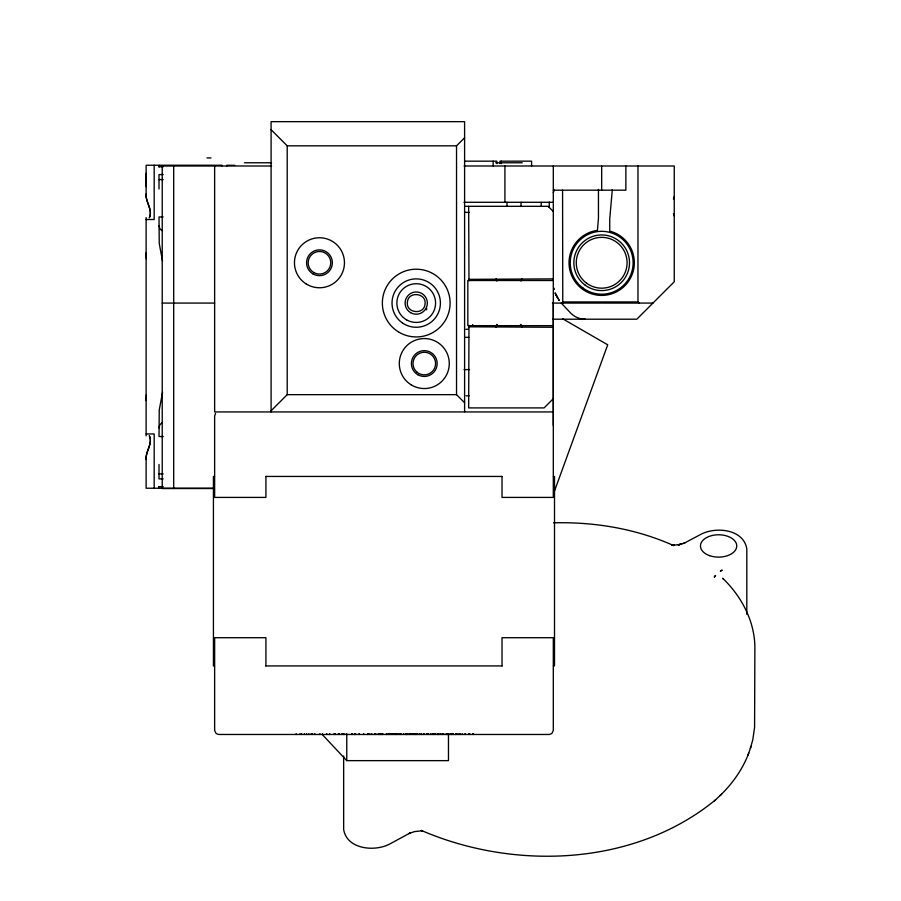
<?xml version="1.0" encoding="UTF-8"?>
<svg xmlns="http://www.w3.org/2000/svg" width="901" height="901" viewBox="0 0 901 901"><rect width="100%" height="100%" fill="white"/><g stroke="black" fill="none" stroke-linecap="round" stroke-linejoin="round"><path stroke-width="1.35" d="M343.653 755.973L343.653 829.438C346.795 849.497 375.041 852.042 389.942 843.899L410.225 832.918L408.93 833.549L414.471 831.612L422.254 830.745M468.982 280.763L468.666 206.318M553.304 425.463L553.304 303.074M746.816 614.336L746.816 548.957C743.674 528.898 715.439 526.353 700.539 534.507L683.6 543.506L684.85 542.988L678.329 544.801L679.917 544.531L672.473 545.296L673.892 545.589L672.292 545.037L673.295 545.42C635.858 528.673 594.469 521.814 553.608 522.817M214.089 488.229L146.12 488.229L146.12 459.499C145.41 451.469 152.933 443.776 149.476 435.949M146.12 400.596L146.345 394.683M146.12 459.499C145.365 451.345 153.17 443.54 149.284 435.634M159.015 427.907L159.714 425.058L161.741 422.884M468.644 279.355L553.304 278.882M612.32 189.582L609.74 218.988L609.74 231.118A32.661 32.661 0 0 1 627.749 282.43A32.661 32.661 0 0 1 573.464 279.209A32.661 32.661 0 0 1 597.419 230.386L598.455 218.493L598.455 189.323M553.304 398.692L544.091 407.905L468.666 407.905L468.982 325.396M562.776 303.074L562.573 190.19M750.353 748.449L752.819 739.665L754.587 727.287L754.88 648.022C754.925 621.431 741.523 596.428 722.715 578.251L723.086 578.904M162.529 392.363L159.24 410.023L159.015 436.523L163.205 436.523M720.214 795.482C732.502 783.543 742.762 769.184 748.742 753.067M748.033 755.094L751.062 746.4M553.597 493.5L607.713 344.813L562.528 318.717M673.407 198.963L674.252 196.632M553.304 192.634L554.352 190.19M149.476 217.535C152.933 209.708 145.41 202.015 146.12 193.974L146.12 165.243L221.894 165.243L221.894 165.919M149.284 217.839C153.17 209.933 145.365 202.128 146.12 193.974M426.241 309.854L426.86 308.84M215.587 413.368L214.641 415.969L214.641 497.408L265.919 497.408L265.919 476.438M159.105 165.334L159.015 167.034M521.127 280.785L522.231 279.366L521.634 278.882M234.722 165.322L226.737 165.243L226.737 166.223M464.601 402.724L456.537 394.661L456.537 145.838L464.601 137.774M271.088 410.788L287.205 394.661L287.205 145.838L271.088 129.71M422.411 830.778L421.082 830.418L422.648 830.959L421.657 830.576C515.147 870.794 634.957 866.052 715.563 799.829M714.234 801.079L721.588 794.186M497.476 324.732L495.674 326.781L496.271 327.266M496.901 280.707L497.543 280.504M680.097 544.452L681.652 544.125L678.25 544.767M496.271 278.882L495.674 279.366L496.778 280.785M521.634 327.266L522.231 326.781L520.418 324.732M520.35 325.655L521.048 324.405M287.205 145.838L456.537 145.838M206.982 157.934L211.014 157.934M464.612 161.166L496.856 161.166L496.856 163.577M244.475 162.777L271.561 162.777M495.651 162.777L522.253 162.777M271.584 165.998L162.225 165.998L162.225 488.533L214.111 488.533M464.15 165.998L674.252 165.998L674.252 281.776L636.816 319.202L552.932 319.202M159.015 166.753L163.205 166.753M163.205 174.569L159.015 174.569L159.015 188.996M159.015 179.581L163.205 179.581M553.304 190.19L625.868 190.19L625.868 165.998M463.981 202.286L553.304 202.286M464.702 206.318L548.123 206.318L553.304 211.498M464.567 212.366L469.275 212.366M163.205 216.961L159.015 216.961L159.24 243.461L162.529 261.121M146.12 219.517L154.184 219.517L154.184 165.243M553.304 280.504L467.833 280.504L467.833 325.655L553.304 325.655M563.136 301.936L637.964 301.936L639.113 303.074M162.225 303.074L214.641 303.074M552.437 303.074L652.943 303.074M553.304 327.266L468.644 326.804M465.907 329.282L468.261 329.282M464.702 337.346L468.79 337.346M464.06 369.601L469.522 369.601M287.205 394.661L456.537 394.661M466.042 395.809L469.173 395.866M464.95 411.937L553.304 411.937M146.12 433.955L154.184 433.955L154.184 488.229M159.015 473.892L163.205 473.892M214.528 476.438L213.424 476.438L213.424 665.929L214.528 665.929M265.761 476.438L502.184 476.438M553.417 476.438L554.509 476.438L554.509 665.929L553.417 665.929M163.205 478.904L159.015 478.904L159.015 464.477M159.015 486.731L163.205 486.731M265.761 665.929L502.184 665.929M322.693 734.957L346.761 760.635L448.473 760.635L448.473 734.191M561.255 303.074L570.896 313.3A20.16 20.16 0 0 0 585.154 319.202L583.172 319.112M520.35 280.504L521.003 280.707M497.543 325.655L496.856 324.405M161.741 230.6L159.714 228.426L159.015 225.577M558.755 299.763L559.273 300.529L555.072 292.87L557.009 296.902M558.136 298.805L555.579 294.053M673.407 213.661L674.252 216.003M146.221 173.307L146.255 186.811L146.12 184.806M146.12 252.888L146.345 258.801M637.964 165.998L637.964 301.936M601.677 165.998L601.677 190.19M553.304 165.998L553.304 497.408L502.026 497.408L502.026 476.438M549.272 202.083L549.272 207.467M541.208 202.286L541.208 206.318M531.59 165.998L531.59 161.166L499.954 161.166L499.954 163.577M521.048 202.286L521.048 206.318M506.993 202.286L506.993 206.318M504.92 165.998L504.92 202.286M502.026 665.929L502.026 637.705L553.304 637.705L553.304 730.441L551.862 733.527L549.272 734.473L218.673 734.473L216.082 733.527L214.641 730.441L214.641 637.705L265.919 637.705L265.919 665.929M501.204 161.166L501.204 163.577M493.14 161.166L493.14 165.998M473.554 733.662L473.554 734.473M472.777 733.662L472.777 734.473M472.665 324.551L472.665 325.655M469.725 733.662L469.725 734.473M468.813 733.662L468.813 734.473M465.378 733.662L465.378 734.473M465.13 733.662L465.13 734.473M462.213 733.662L462.213 734.473M460.118 733.662L460.118 734.473M459.375 733.662L459.375 734.473M457.877 733.662L457.877 734.473M455.974 733.662L455.974 734.473M455.793 733.662L455.793 734.473M455.591 733.662L455.591 734.473M453.18 733.662L453.18 734.473M452.719 733.662L452.719 734.473M451.626 733.662L451.626 734.473M451.266 733.662L451.266 734.473M451.086 733.662L451.086 734.473M450.905 733.662L450.905 734.473M449.036 733.662L449.036 734.473M448.011 733.662L448.011 734.473M447.831 733.662L447.831 734.473M446.569 733.662L446.569 734.473M446.198 733.662L446.153 734.473M443.675 733.662L443.675 734.473M442.819 733.662L442.819 734.473M442.222 733.662L442.222 734.473M440.657 733.662L440.657 734.473M439.08 733.662L439.08 734.473M438.404 733.662L438.404 734.473M438.055 733.662L438.055 734.473M437.514 733.662L437.514 734.473M435.712 733.662L435.712 734.473M434.417 733.662L434.417 734.473M433.325 733.662L433.325 734.473M432.356 733.662L432.356 734.473M430.791 733.662L430.791 734.473M428.628 733.662L428.628 734.473M427.547 733.662L427.547 734.473M426.669 733.662L426.669 734.473M424.495 733.662L424.495 734.473M423.594 733.662L423.594 734.473M421.544 733.662L421.544 734.473M421.06 733.662L421.06 734.473M419.483 733.662L419.483 734.473M419.292 733.662L419.292 734.473M417.309 733.662L417.309 734.473M416.352 733.662L416.352 734.473M415.969 733.662L415.969 734.473M415.744 733.662L415.744 734.473M414.708 733.662L414.708 734.473M413.435 733.662L413.435 734.473M412.376 733.662L412.376 734.473M411.104 733.662L411.104 734.473M409.989 733.662L409.989 734.473M409.02 733.662L409.02 734.473M407.443 733.662L407.443 734.473M406.768 733.662L406.768 734.473M406.565 733.662L406.565 734.473M406.081 733.662L406.081 734.473M405.855 733.662L405.855 734.473M405.292 733.662L405.292 734.473M403.513 733.662L403.513 734.473M401.159 733.662L401.136 734.473M400.247 733.662L400.247 734.473M398.906 733.662L398.906 734.473M397.352 733.662L397.352 734.473M397.059 733.662L397.059 734.473M396.091 733.662L396.091 734.473M395.719 733.662L395.719 734.473M395.111 733.662L395.111 734.473M393.895 733.662L393.895 734.473M392.656 733.662L392.656 734.473M391.383 733.662L391.383 734.473M390.493 733.662L390.493 734.473M389.975 733.662L389.975 734.473M388.646 733.662L388.646 734.473M386.822 733.662L386.822 734.473M386.687 733.662L386.687 734.473M386.326 733.662L386.326 734.473M382.88 733.662L382.88 734.473M382.159 733.662L382.159 734.473M381.979 733.662L381.979 734.473M381.619 733.662L381.619 734.473M380.718 733.662L380.718 734.473M380.357 733.662L380.357 734.473M379.625 733.662L379.625 734.473M379.062 733.662L379.062 734.473M378.183 733.662L378.183 734.473M375.83 733.662L375.83 734.473M374.568 733.662L374.568 734.473M371.831 733.662L371.831 734.473M369.86 733.662L369.86 734.473M368.047 733.662L368.047 734.473M367.845 733.662L367.845 734.473M363.711 733.662L363.711 734.473M359.364 733.662L359.364 734.473M359.184 733.662L359.184 734.473M355.602 733.662L355.602 734.473M355.028 733.662L355.028 734.473M354.667 733.662L354.667 734.473M354.487 733.662L354.487 734.473M352.133 733.662L352.133 734.473M351.953 733.662L351.953 734.473M346.761 734.191L346.761 760.635M346.547 733.662L346.547 734.473M346.367 733.662L346.344 734.473M343.855 733.662L343.855 734.473M343.675 733.662L343.675 734.473M342.515 733.662L342.515 734.473M341.997 733.662L341.997 734.473M339.463 733.662L339.463 734.473M339.103 733.662L339.103 734.473M338.382 733.662L338.382 734.473M335.285 733.662L335.285 734.473M334.406 733.662L334.406 734.473M334.215 733.662L334.215 734.473M329.698 733.662L329.698 734.473M329.518 733.662L329.518 734.473M326.804 733.662L326.804 734.473M322.457 733.662L322.457 734.473M319.934 733.662L319.934 734.473M314.809 733.662L314.809 734.473M312.546 733.662L312.546 734.473M311.239 733.662L311.239 734.473M308.874 733.662L308.874 734.473M306.543 733.662L306.543 734.473M304.369 733.662L304.369 734.473M301.632 733.662L301.632 734.473M300.033 733.662L300.033 734.473M296.159 733.662L296.159 734.473M271.088 411.937L271.088 121.658L464.601 121.658L464.601 411.937L214.641 411.937L214.641 165.998M173.69 165.998L173.69 488.533M159.015 486.439L159.015 488.229M146.12 217.58L146.12 435.893M407.398 302.207C405.799 313.379 424.427 315.26 425.047 303.952C426.646 292.769 408.029 290.899 407.398 302.207M715.507 575.525L714.313 577.034L715.507 575.525M721.983 570.243L720.44 571.076L721.983 570.243M674.365 545.161L672.157 545.24L674.365 545.161M553.924 289.401L553.586 287.903L553.924 289.401M417.028 372.203A11.285 11.285 0 0 0 435.408 365.513A11.285 11.285 0 0 0 420.429 352.944A11.285 11.285 0 0 0 417.028 372.203M313.818 272.541A11.285 11.285 0 0 0 330.757 262.765A11.285 11.285 0 0 0 313.818 252.99A11.285 11.285 0 0 0 313.818 272.541M402.556 323.042A24.192 24.192 0 0 0 440.341 304.932A24.192 24.192 0 0 0 405.765 281.258A24.192 24.192 0 0 0 402.556 323.042M406.542 319.832A19.349 19.349 0 0 0 435.577 303.074A19.349 19.349 0 0 0 406.542 286.315A19.349 19.349 0 0 0 406.542 319.832M410.665 312.715A11.127 11.127 0 0 0 427.356 303.074A11.127 11.127 0 0 0 410.665 293.444A11.127 11.127 0 0 0 410.665 312.715M399.289 332.401A33.866 33.866 0 0 0 450.095 303.074A33.866 33.866 0 0 0 399.289 273.746A33.866 33.866 0 0 0 399.289 332.401M410.969 384.704A24.991 24.991 0 0 0 449.261 364.511A24.991 24.991 0 0 0 412.624 341.445A24.991 24.991 0 0 0 410.969 384.704M306.149 283.916A24.991 24.991 0 0 0 344.441 263.723A24.991 24.991 0 0 0 307.804 240.646A24.991 24.991 0 0 0 306.149 283.916M417.839 374.726A12.907 12.907 0 0 0 437.188 363.553A12.907 12.907 0 0 0 417.839 352.381A12.907 12.907 0 0 0 417.839 374.726M313.007 273.938A12.907 12.907 0 0 0 332.368 262.765A12.907 12.907 0 0 0 313.007 251.593A12.907 12.907 0 0 0 313.007 273.938M586.619 283.218A25.397 25.397 0 0 0 626.927 265.581A25.397 25.397 0 0 0 591.495 239.486A25.397 25.397 0 0 0 586.619 283.218M583.037 288.083A31.445 31.445 0 0 0 632.93 266.245A31.445 31.445 0 0 0 589.074 233.956A31.445 31.445 0 0 0 583.037 288.083M585.188 285.166A27.818 27.818 0 0 0 629.326 265.851A27.818 27.818 0 0 0 590.527 237.278A27.818 27.818 0 0 0 585.188 285.166M709.526 555.624A18.144 11.172 0 0 0 736.748 545.95A18.144 11.172 0 0 0 709.526 536.275A18.144 11.172 0 0 0 709.526 555.624"/></g></svg>
